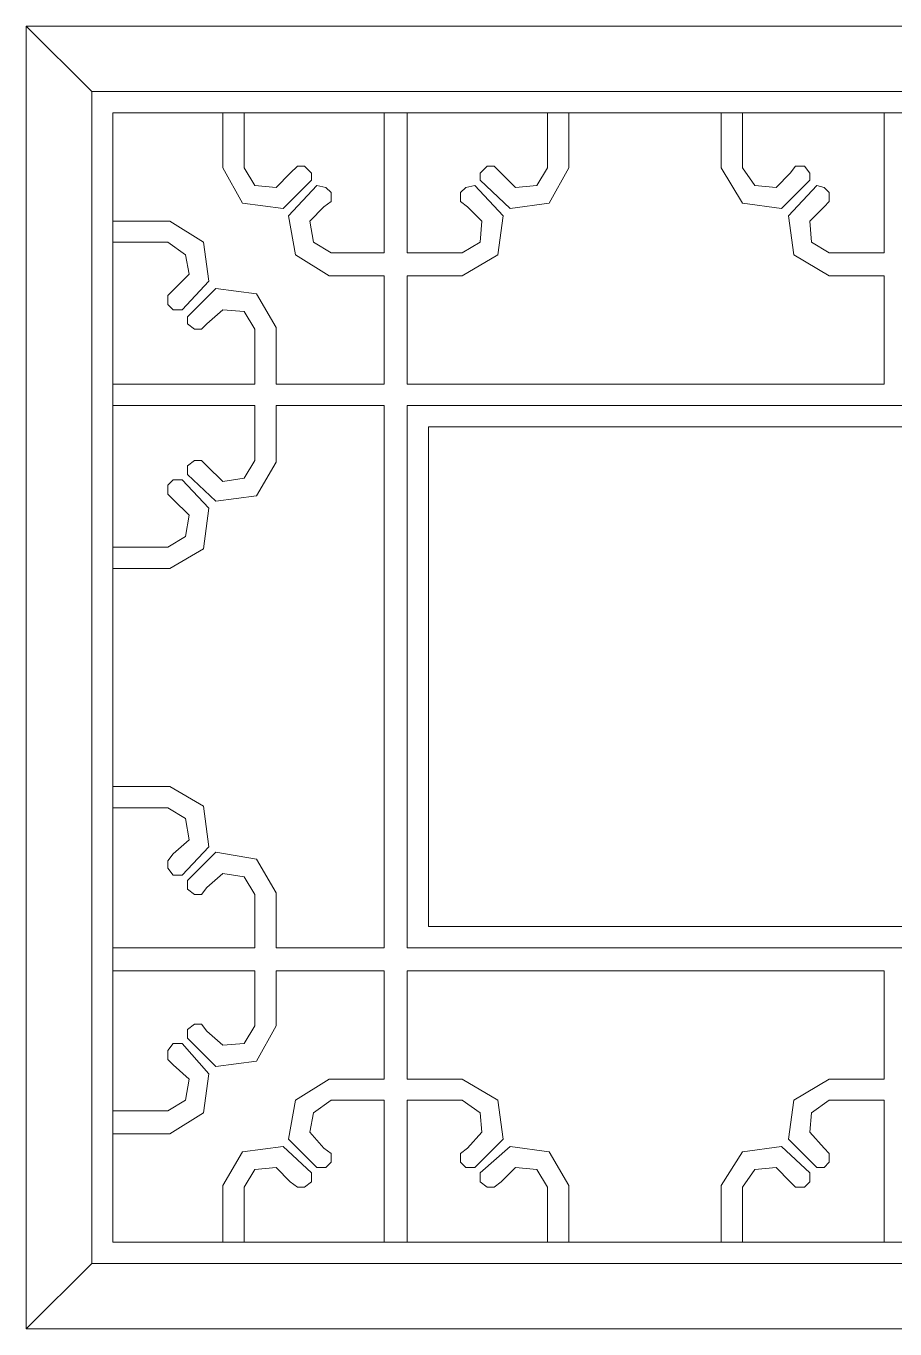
# Model space of a CAD drawing. Header units: centimetres. Extents: x -9.5 to 10.6, y -6.5 to 8.6.
# Drawn here: x -9.51 to 0.57, y -6.48 to 8.64 of the extents above; entities that cross this region are included whole.
import ezdxf

# ---------------------------------------------------------------- set-up
doc = ezdxf.new("R2010")
doc.units = ezdxf.units.CM
doc.header["$MEASUREMENT"] = 0
doc.layers.add('layer 1', color=7, linetype='Continuous')

msp = doc.modelspace()

# ---------------------------------------------------------------- linework, layer by layer
at = {"layer": 'layer 1', "color": 250, "lineweight": 0}
for points, knots in [([(-9.50824, -6.47684), (-9.50824, -6.47684), (10.64402, -6.47684), (10.64402, -6.47684), (10.64402, -6.47684), (10.64402, -6.47684), (10.64402, 8.63722), (10.64402, 8.63722), (10.64402, 8.63722), (10.64402, 8.63722), (-9.50824, 8.63722), (-9.50824, 8.63722), (-9.50824, 8.63722), (-9.50824, 8.63722), (-9.50824, -6.47684), (-9.50824, -6.47684)], [0, 0, 0, 0, 0.25, 0.25, 0.25, 0.25, 0.5, 0.5, 0.5, 0.5, 0.75, 0.75, 0.75, 0.75, 1, 1, 1, 1]), ([(-8.7472, -5.71607), (-8.7472, -5.71607), (9.88324, -5.71607), (9.88324, -5.71607), (9.88324, -5.71607), (9.88324, -5.71607), (9.88324, 7.87644), (9.88324, 7.87644), (9.88324, 7.87644), (9.88324, 7.87644), (-8.7472, 7.87644), (-8.7472, 7.87644), (-8.7472, 7.87644), (-8.7472, 7.87644), (-8.7472, -5.71607), (-8.7472, -5.71607)], [0, 0, 0, 0, 0.25, 0.25, 0.25, 0.25, 0.5, 0.5, 0.5, 0.5, 0.75, 0.75, 0.75, 0.75, 1, 1, 1, 1]), ([(-8.50065, -5.46926), (-8.50065, -5.46926), (9.63643, -5.46926), (9.63643, -5.46926), (9.63643, -5.46926), (9.63643, -5.46926), (9.63643, 7.62963), (9.63643, 7.62963), (9.63643, 7.62963), (9.63643, 7.62963), (-8.50065, 7.62963), (-8.50065, 7.62963), (-8.50065, 7.62963), (-8.50065, 7.62963), (-8.50065, -5.46926), (-8.50065, -5.46926)], [0, 0, 0, 0, 0.25, 0.25, 0.25, 0.25, 0.5, 0.5, 0.5, 0.5, 0.75, 0.75, 0.75, 0.75, 1, 1, 1, 1]), ([(-7.22565, 7.62963), (-7.22565, 7.62963), (-7.22565, 6.99226), (-7.22565, 6.99226), (-7.22565, 6.99226), (-7.22565, 6.99226), (-6.99945, 6.58109), (-6.99945, 6.58109), (-6.99945, 6.58109), (-6.99945, 6.58109), (-6.52644, 6.51925), (-6.52644, 6.51925), (-6.52644, 6.51925), (-6.52644, 6.51925), (-6.19745, 6.84824), (-6.19745, 6.84824), (-6.19745, 6.84824), (-6.19745, 6.84824), (-6.19745, 6.93069), (-6.19745, 6.93069), (-6.19745, 6.93069), (-6.19745, 6.93069), (-6.27963, 7.01287), (-6.27963, 7.01287), (-6.27963, 7.01287), (-6.27963, 7.01287), (-6.36208, 7.01287), (-6.36208, 7.01287), (-6.36208, 7.01287), (-6.36208, 7.01287), (-6.44426, 6.93069), (-6.44426, 6.93069)], [0, 0, 0, 0, 0.125, 0.125, 0.125, 0.125, 0.25, 0.25, 0.25, 0.25, 0.375, 0.375, 0.375, 0.375, 0.5, 0.5, 0.5, 0.5, 0.625, 0.625, 0.625, 0.625, 0.75, 0.75, 0.75, 0.75, 0.875, 0.875, 0.875, 0.875, 1, 1, 1, 1]), ([(-6.05343, 6.53986), (-6.05343, 6.53986), (-6.21806, 6.37524), (-6.21806, 6.37524), (-6.21806, 6.37524), (-6.21806, 6.37524), (-6.17684, 6.12869), (-6.17684, 6.12869), (-6.17684, 6.12869), (-6.17684, 6.12869), (-5.97125, 6.00529), (-5.97125, 6.00529), (-5.97125, 6.00529), (-5.97125, 6.00529), (-5.35422, 6.00529), (-5.35422, 6.00529), (-5.35422, 6.00529), (-5.35422, 6.00529), (-5.35422, 7.62963), (-5.35422, 7.62963)], [0, 0, 0, 0, 0.2, 0.2, 0.2, 0.2, 0.4, 0.4, 0.4, 0.4, 0.6, 0.6, 0.6, 0.6, 0.8, 0.8, 0.8, 0.8, 1, 1, 1, 1]), ([(-4.44943, 6.00529), (-4.44943, 6.00529), (-5.08707, 6.00529), (-5.08707, 6.00529), (-5.08707, 6.00529), (-5.08707, 6.00529), (-5.08707, 7.62963), (-5.08707, 7.62963)], [0, 0, 0, 0, 0.5, 0.5, 0.5, 0.5, 1, 1, 1, 1]), ([(-3.99704, 6.93069), (-3.99704, 6.93069), (-3.83267, 6.76606), (-3.83267, 6.76606), (-3.83267, 6.76606), (-3.83267, 6.76606), (-3.58586, 6.78667), (-3.58586, 6.78667), (-3.58586, 6.78667), (-3.58586, 6.78667), (-3.46246, 6.99226), (-3.46246, 6.99226), (-3.46246, 6.99226), (-3.46246, 6.99226), (-3.46246, 7.62963), (-3.46246, 7.62963)], [0, 0, 0, 0, 0.25, 0.25, 0.25, 0.25, 0.5, 0.5, 0.5, 0.5, 0.75, 0.75, 0.75, 0.75, 1, 1, 1, 1]), ([(-1.44728, 7.62963), (-1.44728, 7.62963), (-1.44728, 6.99226), (-1.44728, 6.99226), (-1.44728, 6.99226), (-1.44728, 6.99226), (-1.20047, 6.58109), (-1.20047, 6.58109), (-1.20047, 6.58109), (-1.20047, 6.58109), (-0.74808, 6.51925), (-0.74808, 6.51925), (-0.74808, 6.51925), (-0.74808, 6.51925), (-0.41909, 6.84824), (-0.41909, 6.84824), (-0.41909, 6.84824), (-0.41909, 6.84824), (-0.41909, 6.93069), (-0.41909, 6.93069), (-0.41909, 6.93069), (-0.41909, 6.93069), (-0.48066, 7.01287), (-0.48066, 7.01287), (-0.48066, 7.01287), (-0.48066, 7.01287), (-0.58345, 7.01287), (-0.58345, 7.01287), (-0.58345, 7.01287), (-0.58345, 7.01287), (-0.64528, 6.93069), (-0.64528, 6.93069)], [0, 0, 0, 0, 0.125, 0.125, 0.125, 0.125, 0.25, 0.25, 0.25, 0.25, 0.375, 0.375, 0.375, 0.375, 0.5, 0.5, 0.5, 0.5, 0.625, 0.625, 0.625, 0.625, 0.75, 0.75, 0.75, 0.75, 0.875, 0.875, 0.875, 0.875, 1, 1, 1, 1]), ([(0.44448, 7.62963), (0.44448, 7.62963), (0.44448, 6.00529), (0.44448, 6.00529), (0.44448, 6.00529), (0.44448, 6.00529), (-0.19289, 6.00529), (-0.19289, 6.00529)], [0, 0, 0, 0, 0.5, 0.5, 0.5, 0.5, 1, 1, 1, 1]), ([(-6.97884, 6.99226), (-6.97884, 6.99226), (-6.85543, 6.78667), (-6.85543, 6.78667), (-6.85543, 6.78667), (-6.85543, 6.78667), (-6.60862, 6.76606), (-6.60862, 6.76606), (-6.60862, 6.76606), (-6.60862, 6.76606), (-6.44426, 6.93069), (-6.44426, 6.93069)], [0, 0, 0, 0, 0.33333333, 0.33333333, 0.33333333, 0.33333333, 0.66666667, 0.66666667, 0.66666667, 0.66666667, 1, 1, 1, 1]), ([(-3.99704, 6.93069), (-3.99704, 6.93069), (-4.07948, 7.01287), (-4.07948, 7.01287), (-4.07948, 7.01287), (-4.07948, 7.01287), (-4.16166, 7.01287), (-4.16166, 7.01287), (-4.16166, 7.01287), (-4.16166, 7.01287), (-4.24385, 6.93069), (-4.24385, 6.93069), (-4.24385, 6.93069), (-4.24385, 6.93069), (-4.24385, 6.84824), (-4.24385, 6.84824)], [0, 0, 0, 0, 0.25, 0.25, 0.25, 0.25, 0.5, 0.5, 0.5, 0.5, 0.75, 0.75, 0.75, 0.75, 1, 1, 1, 1]), ([(-4.24385, 6.84824), (-4.24385, 6.84824), (-3.89424, 6.51925), (-3.89424, 6.51925), (-3.89424, 6.51925), (-3.89424, 6.51925), (-3.44185, 6.58109), (-3.44185, 6.58109), (-3.44185, 6.58109), (-3.44185, 6.58109), (-3.21565, 6.99226), (-3.21565, 6.99226)], [0, 0, 0, 0, 0.33333333, 0.33333333, 0.33333333, 0.33333333, 0.66666667, 0.66666667, 0.66666667, 0.66666667, 1, 1, 1, 1]), ([(-1.20047, 6.99226), (-1.20047, 6.99226), (-1.05646, 6.78667), (-1.05646, 6.78667), (-1.05646, 6.78667), (-1.05646, 6.78667), (-0.80965, 6.76606), (-0.80965, 6.76606), (-0.80965, 6.76606), (-0.80965, 6.76606), (-0.64528, 6.93069), (-0.64528, 6.93069)], [0, 0, 0, 0, 0.33333333, 0.33333333, 0.33333333, 0.33333333, 0.66666667, 0.66666667, 0.66666667, 0.66666667, 1, 1, 1, 1]), ([(-6.13588, 6.78667), (-6.13588, 6.78667), (-6.46487, 6.43707), (-6.46487, 6.43707), (-6.46487, 6.43707), (-6.46487, 6.43707), (-6.38242, 5.98467), (-6.38242, 5.98467), (-6.38242, 5.98467), (-6.38242, 5.98467), (-5.99186, 5.73786), (-5.99186, 5.73786)], [0, 0, 0, 0, 0.33333333, 0.33333333, 0.33333333, 0.33333333, 0.66666667, 0.66666667, 0.66666667, 0.66666667, 1, 1, 1, 1]), ([(-6.05343, 6.53986), (-6.05343, 6.53986), (-5.97125, 6.60143), (-5.97125, 6.60143), (-5.97125, 6.60143), (-5.97125, 6.60143), (-5.97125, 6.70449), (-5.97125, 6.70449), (-5.97125, 6.70449), (-5.97125, 6.70449), (-6.03282, 6.76606), (-6.03282, 6.76606), (-6.03282, 6.76606), (-6.03282, 6.76606), (-6.13588, 6.78667), (-6.13588, 6.78667)], [0, 0, 0, 0, 0.25, 0.25, 0.25, 0.25, 0.5, 0.5, 0.5, 0.5, 0.75, 0.75, 0.75, 0.75, 1, 1, 1, 1]), ([(-0.25446, 6.53986), (-0.25446, 6.53986), (-0.19289, 6.60143), (-0.19289, 6.60143), (-0.19289, 6.60143), (-0.19289, 6.60143), (-0.19289, 6.70449), (-0.19289, 6.70449), (-0.19289, 6.70449), (-0.19289, 6.70449), (-0.25446, 6.76606), (-0.25446, 6.76606), (-0.25446, 6.76606), (-0.25446, 6.76606), (-0.3369, 6.78667), (-0.3369, 6.78667), (-0.3369, 6.78667), (-0.3369, 6.78667), (-0.6659, 6.43707), (-0.6659, 6.43707), (-0.6659, 6.43707), (-0.6659, 6.43707), (-0.60406, 5.98467), (-0.60406, 5.98467), (-0.60406, 5.98467), (-0.60406, 5.98467), (-0.19289, 5.73786), (-0.19289, 5.73786), (-0.19289, 5.73786), (-0.19289, 5.73786), (0.44448, 5.73786), (0.44448, 5.73786), (0.44448, 5.73786), (0.44448, 5.73786), (0.44448, 4.48347), (0.44448, 4.48347), (0.44448, 4.48347), (0.44448, 4.48347), (-5.08707, 4.48347), (-5.08707, 4.48347), (-5.08707, 4.48347), (-5.08707, 4.48347), (-5.08707, 5.73786), (-5.08707, 5.73786), (-5.08707, 5.73786), (-5.08707, 5.73786), (-4.44943, 5.73786), (-4.44943, 5.73786), (-4.44943, 5.73786), (-4.44943, 5.73786), (-4.03826, 5.98467), (-4.03826, 5.98467), (-4.03826, 5.98467), (-4.03826, 5.98467), (-3.97669, 6.43707), (-3.97669, 6.43707), (-3.97669, 6.43707), (-3.97669, 6.43707), (-4.30568, 6.78667), (-4.30568, 6.78667), (-4.30568, 6.78667), (-4.30568, 6.78667), (-4.40847, 6.76606), (-4.40847, 6.76606), (-4.40847, 6.76606), (-4.40847, 6.76606), (-4.47004, 6.70449), (-4.47004, 6.70449), (-4.47004, 6.70449), (-4.47004, 6.70449), (-4.47004, 6.60143), (-4.47004, 6.60143), (-4.47004, 6.60143), (-4.47004, 6.60143), (-4.38786, 6.53986), (-4.38786, 6.53986)], [0, 0, 0, 0, 0.05263158, 0.05263158, 0.05263158, 0.05263158, 0.10526316, 0.10526316, 0.10526316, 0.10526316, 0.15789474, 0.15789474, 0.15789474, 0.15789474, 0.21052632, 0.21052632, 0.21052632, 0.21052632, 0.26315789, 0.26315789, 0.26315789, 0.26315789, 0.31578947, 0.31578947, 0.31578947, 0.31578947, 0.36842105, 0.36842105, 0.36842105, 0.36842105, 0.42105263, 0.42105263, 0.42105263, 0.42105263, 0.47368421, 0.47368421, 0.47368421, 0.47368421, 0.52631579, 0.52631579, 0.52631579, 0.52631579, 0.57894737, 0.57894737, 0.57894737, 0.57894737, 0.63157895, 0.63157895, 0.63157895, 0.63157895, 0.68421053, 0.68421053, 0.68421053, 0.68421053, 0.73684211, 0.73684211, 0.73684211, 0.73684211, 0.78947368, 0.78947368, 0.78947368, 0.78947368, 0.84210526, 0.84210526, 0.84210526, 0.84210526, 0.89473684, 0.89473684, 0.89473684, 0.89473684, 0.94736842, 0.94736842, 0.94736842, 0.94736842, 1, 1, 1, 1]), ([(-4.44943, 6.00529), (-4.44943, 6.00529), (-4.24385, 6.12869), (-4.24385, 6.12869), (-4.24385, 6.12869), (-4.24385, 6.12869), (-4.22323, 6.37524), (-4.22323, 6.37524), (-4.22323, 6.37524), (-4.22323, 6.37524), (-4.38786, 6.53986), (-4.38786, 6.53986)], [0, 0, 0, 0, 0.33333333, 0.33333333, 0.33333333, 0.33333333, 0.66666667, 0.66666667, 0.66666667, 0.66666667, 1, 1, 1, 1]), ([(-0.25446, 6.53986), (-0.25446, 6.53986), (-0.41909, 6.37524), (-0.41909, 6.37524), (-0.41909, 6.37524), (-0.41909, 6.37524), (-0.39847, 6.12869), (-0.39847, 6.12869), (-0.39847, 6.12869), (-0.39847, 6.12869), (-0.19289, 6.00529), (-0.19289, 6.00529)], [0, 0, 0, 0, 0.33333333, 0.33333333, 0.33333333, 0.33333333, 0.66666667, 0.66666667, 0.66666667, 0.66666667, 1, 1, 1, 1]), ([(-7.69865, 5.34704), (-7.69865, 5.34704), (-7.39001, 5.67629), (-7.39001, 5.67629), (-7.39001, 5.67629), (-7.39001, 5.67629), (-7.45184, 6.12869), (-7.45184, 6.12869), (-7.45184, 6.12869), (-7.45184, 6.12869), (-7.84241, 6.37524), (-7.84241, 6.37524)], [0, 0, 0, 0, 0.33333333, 0.33333333, 0.33333333, 0.33333333, 0.66666667, 0.66666667, 0.66666667, 0.66666667, 1, 1, 1, 1]), ([(-7.80145, 5.57324), (-7.80145, 5.57324), (-7.61621, 5.75848), (-7.61621, 5.75848), (-7.61621, 5.75848), (-7.61621, 5.75848), (-7.65743, 5.98467), (-7.65743, 5.98467), (-7.65743, 5.98467), (-7.65743, 5.98467), (-7.86302, 6.12869), (-7.86302, 6.12869), (-7.86302, 6.12869), (-7.86302, 6.12869), (-8.50065, 6.12869), (-8.50065, 6.12869)], [0, 0, 0, 0, 0.25, 0.25, 0.25, 0.25, 0.5, 0.5, 0.5, 0.5, 0.75, 0.75, 0.75, 0.75, 1, 1, 1, 1]), ([(-6.60862, 5.14145), (-6.60862, 5.14145), (-6.83482, 5.53228), (-6.83482, 5.53228), (-6.83482, 5.53228), (-6.83482, 5.53228), (-7.30783, 5.59385), (-7.30783, 5.59385), (-7.30783, 5.59385), (-7.30783, 5.59385), (-7.63682, 5.26486), (-7.63682, 5.26486)], [0, 0, 0, 0, 0.33333333, 0.33333333, 0.33333333, 0.33333333, 0.66666667, 0.66666667, 0.66666667, 0.66666667, 1, 1, 1, 1]), ([(-6.60862, 5.14145), (-6.60862, 5.14145), (-6.60862, 4.48347), (-6.60862, 4.48347), (-6.60862, 4.48347), (-6.60862, 4.48347), (-5.35422, 4.48347), (-5.35422, 4.48347), (-5.35422, 4.48347), (-5.35422, 4.48347), (-5.35422, 5.73786), (-5.35422, 5.73786), (-5.35422, 5.73786), (-5.35422, 5.73786), (-5.99186, 5.73786), (-5.99186, 5.73786)], [0, 0, 0, 0, 0.25, 0.25, 0.25, 0.25, 0.5, 0.5, 0.5, 0.5, 0.75, 0.75, 0.75, 0.75, 1, 1, 1, 1]), ([(-7.80145, 5.57324), (-7.80145, 5.57324), (-7.86302, 5.51167), (-7.86302, 5.51167), (-7.86302, 5.51167), (-7.86302, 5.51167), (-7.86302, 5.40887), (-7.86302, 5.40887), (-7.86302, 5.40887), (-7.86302, 5.40887), (-7.80145, 5.34704), (-7.80145, 5.34704), (-7.80145, 5.34704), (-7.80145, 5.34704), (-7.69865, 5.34704), (-7.69865, 5.34704)], [0, 0, 0, 0, 0.25, 0.25, 0.25, 0.25, 0.5, 0.5, 0.5, 0.5, 0.75, 0.75, 0.75, 0.75, 1, 1, 1, 1]), ([(-8.50065, 4.48347), (-8.50065, 4.48347), (-6.85543, 4.48347), (-6.85543, 4.48347), (-6.85543, 4.48347), (-6.85543, 4.48347), (-6.85543, 5.12084), (-6.85543, 5.12084), (-6.85543, 5.12084), (-6.85543, 5.12084), (-6.97884, 5.32669), (-6.97884, 5.32669), (-6.97884, 5.32669), (-6.97884, 5.32669), (-7.22565, 5.34704), (-7.22565, 5.34704), (-7.22565, 5.34704), (-7.22565, 5.34704), (-7.41062, 5.18267), (-7.41062, 5.18267)], [0, 0, 0, 0, 0.2, 0.2, 0.2, 0.2, 0.4, 0.4, 0.4, 0.4, 0.6, 0.6, 0.6, 0.6, 0.8, 0.8, 0.8, 0.8, 1, 1, 1, 1]), ([(-7.63682, 5.26486), (-7.63682, 5.26486), (-7.63682, 5.18267), (-7.63682, 5.18267), (-7.63682, 5.18267), (-7.63682, 5.18267), (-7.55464, 5.12084), (-7.55464, 5.12084), (-7.55464, 5.12084), (-7.55464, 5.12084), (-7.47246, 5.12084), (-7.47246, 5.12084), (-7.47246, 5.12084), (-7.47246, 5.12084), (-7.41062, 5.18267), (-7.41062, 5.18267)], [0, 0, 0, 0, 0.25, 0.25, 0.25, 0.25, 0.5, 0.5, 0.5, 0.5, 0.75, 0.75, 0.75, 0.75, 1, 1, 1, 1]), ([(-8.50065, 4.23666), (-8.50065, 4.23666), (-6.85543, 4.23666), (-6.85543, 4.23666), (-6.85543, 4.23666), (-6.85543, 4.23666), (-6.85543, 3.59929), (-6.85543, 3.59929)], [0, 0, 0, 0, 0.5, 0.5, 0.5, 0.5, 1, 1, 1, 1]), ([(-7.41062, 3.53745), (-7.41062, 3.53745), (-7.47246, 3.59929), (-7.47246, 3.59929), (-7.47246, 3.59929), (-7.47246, 3.59929), (-7.55464, 3.59929), (-7.55464, 3.59929), (-7.55464, 3.59929), (-7.55464, 3.59929), (-7.63682, 3.53745), (-7.63682, 3.53745), (-7.63682, 3.53745), (-7.63682, 3.53745), (-7.63682, 3.43466), (-7.63682, 3.43466), (-7.63682, 3.43466), (-7.63682, 3.43466), (-7.30783, 3.12628), (-7.30783, 3.12628), (-7.30783, 3.12628), (-7.30783, 3.12628), (-6.83482, 3.18811), (-6.83482, 3.18811), (-6.83482, 3.18811), (-6.83482, 3.18811), (-6.60862, 3.57867), (-6.60862, 3.57867), (-6.60862, 3.57867), (-6.60862, 3.57867), (-6.60862, 4.23666), (-6.60862, 4.23666), (-6.60862, 4.23666), (-6.60862, 4.23666), (-5.35422, 4.23666), (-5.35422, 4.23666), (-5.35422, 4.23666), (-5.35422, 4.23666), (-5.35422, -2.05567), (-5.35422, -2.05567), (-5.35422, -2.05567), (-5.35422, -2.05567), (-6.60862, -2.05567), (-6.60862, -2.05567), (-6.60862, -2.05567), (-6.60862, -2.05567), (-6.60862, -1.4183), (-6.60862, -1.4183), (-6.60862, -1.4183), (-6.60862, -1.4183), (-6.83482, -1.02747), (-6.83482, -1.02747), (-6.83482, -1.02747), (-6.83482, -1.02747), (-7.30783, -0.94529), (-7.30783, -0.94529), (-7.30783, -0.94529), (-7.30783, -0.94529), (-7.63682, -1.27428), (-7.63682, -1.27428), (-7.63682, -1.27428), (-7.63682, -1.27428), (-7.63682, -1.37708), (-7.63682, -1.37708), (-7.63682, -1.37708), (-7.63682, -1.37708), (-7.55464, -1.43891), (-7.55464, -1.43891), (-7.55464, -1.43891), (-7.55464, -1.43891), (-7.47246, -1.43891), (-7.47246, -1.43891), (-7.47246, -1.43891), (-7.47246, -1.43891), (-7.41062, -1.35646), (-7.41062, -1.35646)], [0, 0, 0, 0, 0.05263158, 0.05263158, 0.05263158, 0.05263158, 0.10526316, 0.10526316, 0.10526316, 0.10526316, 0.15789474, 0.15789474, 0.15789474, 0.15789474, 0.21052632, 0.21052632, 0.21052632, 0.21052632, 0.26315789, 0.26315789, 0.26315789, 0.26315789, 0.31578947, 0.31578947, 0.31578947, 0.31578947, 0.36842105, 0.36842105, 0.36842105, 0.36842105, 0.42105263, 0.42105263, 0.42105263, 0.42105263, 0.47368421, 0.47368421, 0.47368421, 0.47368421, 0.52631579, 0.52631579, 0.52631579, 0.52631579, 0.57894737, 0.57894737, 0.57894737, 0.57894737, 0.63157895, 0.63157895, 0.63157895, 0.63157895, 0.68421053, 0.68421053, 0.68421053, 0.68421053, 0.73684211, 0.73684211, 0.73684211, 0.73684211, 0.78947368, 0.78947368, 0.78947368, 0.78947368, 0.84210526, 0.84210526, 0.84210526, 0.84210526, 0.89473684, 0.89473684, 0.89473684, 0.89473684, 0.94736842, 0.94736842, 0.94736842, 0.94736842, 1, 1, 1, 1]), ([(6.24346, 4.23666), (6.24346, 4.23666), (-5.08707, 4.23666), (-5.08707, 4.23666), (-5.08707, 4.23666), (-5.08707, 4.23666), (-5.08707, -2.05567), (-5.08707, -2.05567), (-5.08707, -2.05567), (-5.08707, -2.05567), (6.24346, -2.05567), (6.24346, -2.05567), (6.24346, -2.05567), (6.24346, -2.05567), (6.24346, 4.23666), (6.24346, 4.23666)], [0, 0, 0, 0, 0.25, 0.25, 0.25, 0.25, 0.5, 0.5, 0.5, 0.5, 0.75, 0.75, 0.75, 0.75, 1, 1, 1, 1]), ([(5.9763, 3.98985), (5.9763, 3.98985), (-4.84026, 3.98985), (-4.84026, 3.98985), (-4.84026, 3.98985), (-4.84026, 3.98985), (-4.84026, -1.80886), (-4.84026, -1.80886), (-4.84026, -1.80886), (-4.84026, -1.80886), (5.9763, -1.80886), (5.9763, -1.80886), (5.9763, -1.80886), (5.9763, -1.80886), (5.9763, 3.98985), (5.9763, 3.98985)], [0, 0, 0, 0, 0.25, 0.25, 0.25, 0.25, 0.5, 0.5, 0.5, 0.5, 0.75, 0.75, 0.75, 0.75, 1, 1, 1, 1]), ([(-7.41062, 3.53745), (-7.41062, 3.53745), (-7.22565, 3.35248), (-7.22565, 3.35248), (-7.22565, 3.35248), (-7.22565, 3.35248), (-6.97884, 3.3937), (-6.97884, 3.3937), (-6.97884, 3.3937), (-6.97884, 3.3937), (-6.85543, 3.59929), (-6.85543, 3.59929)], [0, 0, 0, 0, 0.33333333, 0.33333333, 0.33333333, 0.33333333, 0.66666667, 0.66666667, 0.66666667, 0.66666667, 1, 1, 1, 1]), ([(-8.50065, 2.34489), (-8.50065, 2.34489), (-7.84241, 2.34489), (-7.84241, 2.34489), (-7.84241, 2.34489), (-7.84241, 2.34489), (-7.45184, 2.57109), (-7.45184, 2.57109), (-7.45184, 2.57109), (-7.45184, 2.57109), (-7.39001, 3.0441), (-7.39001, 3.0441), (-7.39001, 3.0441), (-7.39001, 3.0441), (-7.69865, 3.37309), (-7.69865, 3.37309), (-7.69865, 3.37309), (-7.69865, 3.37309), (-7.80145, 3.37309), (-7.80145, 3.37309), (-7.80145, 3.37309), (-7.80145, 3.37309), (-7.86302, 3.31125), (-7.86302, 3.31125), (-7.86302, 3.31125), (-7.86302, 3.31125), (-7.86302, 3.20846), (-7.86302, 3.20846), (-7.86302, 3.20846), (-7.86302, 3.20846), (-7.80145, 3.14689), (-7.80145, 3.14689)], [0, 0, 0, 0, 0.125, 0.125, 0.125, 0.125, 0.25, 0.25, 0.25, 0.25, 0.375, 0.375, 0.375, 0.375, 0.5, 0.5, 0.5, 0.5, 0.625, 0.625, 0.625, 0.625, 0.75, 0.75, 0.75, 0.75, 0.875, 0.875, 0.875, 0.875, 1, 1, 1, 1]), ([(-7.86302, 2.5917), (-7.86302, 2.5917), (-7.65743, 2.7151), (-7.65743, 2.7151), (-7.65743, 2.7151), (-7.65743, 2.7151), (-7.61621, 2.96191), (-7.61621, 2.96191), (-7.61621, 2.96191), (-7.61621, 2.96191), (-7.80145, 3.14689), (-7.80145, 3.14689)], [0, 0, 0, 0, 0.33333333, 0.33333333, 0.33333333, 0.33333333, 0.66666667, 0.66666667, 0.66666667, 0.66666667, 1, 1, 1, 1]), ([(-7.69865, -1.21271), (-7.69865, -1.21271), (-7.39001, -0.88372), (-7.39001, -0.88372), (-7.39001, -0.88372), (-7.39001, -0.88372), (-7.45184, -0.41071), (-7.45184, -0.41071), (-7.45184, -0.41071), (-7.45184, -0.41071), (-7.84241, -0.18451), (-7.84241, -0.18451)], [0, 0, 0, 0, 0.33333333, 0.33333333, 0.33333333, 0.33333333, 0.66666667, 0.66666667, 0.66666667, 0.66666667, 1, 1, 1, 1]), ([(-7.80145, -0.9659), (-7.80145, -0.9659), (-7.61621, -0.80127), (-7.61621, -0.80127), (-7.61621, -0.80127), (-7.61621, -0.80127), (-7.65743, -0.55446), (-7.65743, -0.55446), (-7.65743, -0.55446), (-7.65743, -0.55446), (-7.86302, -0.43132), (-7.86302, -0.43132), (-7.86302, -0.43132), (-7.86302, -0.43132), (-8.50065, -0.43132), (-8.50065, -0.43132)], [0, 0, 0, 0, 0.25, 0.25, 0.25, 0.25, 0.5, 0.5, 0.5, 0.5, 0.75, 0.75, 0.75, 0.75, 1, 1, 1, 1]), ([(-7.80145, -0.9659), (-7.80145, -0.9659), (-7.86302, -1.04808), (-7.86302, -1.04808), (-7.86302, -1.04808), (-7.86302, -1.04808), (-7.86302, -1.13027), (-7.86302, -1.13027), (-7.86302, -1.13027), (-7.86302, -1.13027), (-7.80145, -1.21271), (-7.80145, -1.21271), (-7.80145, -1.21271), (-7.80145, -1.21271), (-7.69865, -1.21271), (-7.69865, -1.21271)], [0, 0, 0, 0, 0.25, 0.25, 0.25, 0.25, 0.5, 0.5, 0.5, 0.5, 0.75, 0.75, 0.75, 0.75, 1, 1, 1, 1]), ([(-6.85543, -1.43891), (-6.85543, -1.43891), (-6.97884, -1.23306), (-6.97884, -1.23306), (-6.97884, -1.23306), (-6.97884, -1.23306), (-7.22565, -1.1921), (-7.22565, -1.1921), (-7.22565, -1.1921), (-7.22565, -1.1921), (-7.41062, -1.35646), (-7.41062, -1.35646)], [0, 0, 0, 0, 0.33333333, 0.33333333, 0.33333333, 0.33333333, 0.66666667, 0.66666667, 0.66666667, 0.66666667, 1, 1, 1, 1]), ([(-6.85543, -1.43891), (-6.85543, -1.43891), (-6.85543, -2.05567), (-6.85543, -2.05567), (-6.85543, -2.05567), (-6.85543, -2.05567), (-8.50065, -2.05567), (-8.50065, -2.05567)], [0, 0, 0, 0, 0.5, 0.5, 0.5, 0.5, 1, 1, 1, 1]), ([(-7.41062, -3.0223), (-7.41062, -3.0223), (-7.22565, -3.18666), (-7.22565, -3.18666), (-7.22565, -3.18666), (-7.22565, -3.18666), (-6.97884, -3.16605), (-6.97884, -3.16605), (-6.97884, -3.16605), (-6.97884, -3.16605), (-6.85543, -2.96046), (-6.85543, -2.96046), (-6.85543, -2.96046), (-6.85543, -2.96046), (-6.85543, -2.32309), (-6.85543, -2.32309), (-6.85543, -2.32309), (-6.85543, -2.32309), (-8.50065, -2.32309), (-8.50065, -2.32309)], [0, 0, 0, 0, 0.2, 0.2, 0.2, 0.2, 0.4, 0.4, 0.4, 0.4, 0.6, 0.6, 0.6, 0.6, 0.8, 0.8, 0.8, 0.8, 1, 1, 1, 1]), ([(-5.99186, -3.57749), (-5.99186, -3.57749), (-5.35422, -3.57749), (-5.35422, -3.57749), (-5.35422, -3.57749), (-5.35422, -3.57749), (-5.35422, -2.32309), (-5.35422, -2.32309), (-5.35422, -2.32309), (-5.35422, -2.32309), (-6.60862, -2.32309), (-6.60862, -2.32309), (-6.60862, -2.32309), (-6.60862, -2.32309), (-6.60862, -2.96046), (-6.60862, -2.96046)], [0, 0, 0, 0, 0.25, 0.25, 0.25, 0.25, 0.5, 0.5, 0.5, 0.5, 0.75, 0.75, 0.75, 0.75, 1, 1, 1, 1]), ([(-4.38786, -4.37949), (-4.38786, -4.37949), (-4.47004, -4.44106), (-4.47004, -4.44106), (-4.47004, -4.44106), (-4.47004, -4.44106), (-4.47004, -4.54385), (-4.47004, -4.54385), (-4.47004, -4.54385), (-4.47004, -4.54385), (-4.40847, -4.60569), (-4.40847, -4.60569), (-4.40847, -4.60569), (-4.40847, -4.60569), (-4.30568, -4.60569), (-4.30568, -4.60569), (-4.30568, -4.60569), (-4.30568, -4.60569), (-3.97669, -4.27669), (-3.97669, -4.27669), (-3.97669, -4.27669), (-3.97669, -4.27669), (-4.03826, -3.8243), (-4.03826, -3.8243), (-4.03826, -3.8243), (-4.03826, -3.8243), (-4.44943, -3.57749), (-4.44943, -3.57749), (-4.44943, -3.57749), (-4.44943, -3.57749), (-5.08707, -3.57749), (-5.08707, -3.57749), (-5.08707, -3.57749), (-5.08707, -3.57749), (-5.08707, -2.32309), (-5.08707, -2.32309), (-5.08707, -2.32309), (-5.08707, -2.32309), (0.44448, -2.32309), (0.44448, -2.32309), (0.44448, -2.32309), (0.44448, -2.32309), (0.44448, -3.57749), (0.44448, -3.57749), (0.44448, -3.57749), (0.44448, -3.57749), (-0.19289, -3.57749), (-0.19289, -3.57749), (-0.19289, -3.57749), (-0.19289, -3.57749), (-0.60406, -3.8243), (-0.60406, -3.8243), (-0.60406, -3.8243), (-0.60406, -3.8243), (-0.6659, -4.27669), (-0.6659, -4.27669), (-0.6659, -4.27669), (-0.6659, -4.27669), (-0.3369, -4.60569), (-0.3369, -4.60569), (-0.3369, -4.60569), (-0.3369, -4.60569), (-0.25446, -4.60569), (-0.25446, -4.60569), (-0.25446, -4.60569), (-0.25446, -4.60569), (-0.19289, -4.54385), (-0.19289, -4.54385), (-0.19289, -4.54385), (-0.19289, -4.54385), (-0.19289, -4.44106), (-0.19289, -4.44106), (-0.19289, -4.44106), (-0.19289, -4.44106), (-0.25446, -4.37949), (-0.25446, -4.37949)], [0, 0, 0, 0, 0.05263158, 0.05263158, 0.05263158, 0.05263158, 0.10526316, 0.10526316, 0.10526316, 0.10526316, 0.15789474, 0.15789474, 0.15789474, 0.15789474, 0.21052632, 0.21052632, 0.21052632, 0.21052632, 0.26315789, 0.26315789, 0.26315789, 0.26315789, 0.31578947, 0.31578947, 0.31578947, 0.31578947, 0.36842105, 0.36842105, 0.36842105, 0.36842105, 0.42105263, 0.42105263, 0.42105263, 0.42105263, 0.47368421, 0.47368421, 0.47368421, 0.47368421, 0.52631579, 0.52631579, 0.52631579, 0.52631579, 0.57894737, 0.57894737, 0.57894737, 0.57894737, 0.63157895, 0.63157895, 0.63157895, 0.63157895, 0.68421053, 0.68421053, 0.68421053, 0.68421053, 0.73684211, 0.73684211, 0.73684211, 0.73684211, 0.78947368, 0.78947368, 0.78947368, 0.78947368, 0.84210526, 0.84210526, 0.84210526, 0.84210526, 0.89473684, 0.89473684, 0.89473684, 0.89473684, 0.94736842, 0.94736842, 0.94736842, 0.94736842, 1, 1, 1, 1]), ([(-7.41062, -3.0223), (-7.41062, -3.0223), (-7.47246, -2.93985), (-7.47246, -2.93985), (-7.47246, -2.93985), (-7.47246, -2.93985), (-7.55464, -2.93985), (-7.55464, -2.93985), (-7.55464, -2.93985), (-7.55464, -2.93985), (-7.63682, -3.00169), (-7.63682, -3.00169), (-7.63682, -3.00169), (-7.63682, -3.00169), (-7.63682, -3.10448), (-7.63682, -3.10448)], [0, 0, 0, 0, 0.25, 0.25, 0.25, 0.25, 0.5, 0.5, 0.5, 0.5, 0.75, 0.75, 0.75, 0.75, 1, 1, 1, 1]), ([(-7.63682, -3.10448), (-7.63682, -3.10448), (-7.30783, -3.43347), (-7.30783, -3.43347), (-7.30783, -3.43347), (-7.30783, -3.43347), (-6.83482, -3.3719), (-6.83482, -3.3719), (-6.83482, -3.3719), (-6.83482, -3.3719), (-6.60862, -2.96046), (-6.60862, -2.96046)], [0, 0, 0, 0, 0.33333333, 0.33333333, 0.33333333, 0.33333333, 0.66666667, 0.66666667, 0.66666667, 0.66666667, 1, 1, 1, 1]), ([(-8.50065, -4.21486), (-8.50065, -4.21486), (-7.84241, -4.21486), (-7.84241, -4.21486), (-7.84241, -4.21486), (-7.84241, -4.21486), (-7.45184, -3.96805), (-7.45184, -3.96805), (-7.45184, -3.96805), (-7.45184, -3.96805), (-7.39001, -3.51565), (-7.39001, -3.51565), (-7.39001, -3.51565), (-7.39001, -3.51565), (-7.69865, -3.16605), (-7.69865, -3.16605), (-7.69865, -3.16605), (-7.69865, -3.16605), (-7.80145, -3.16605), (-7.80145, -3.16605), (-7.80145, -3.16605), (-7.80145, -3.16605), (-7.86302, -3.2485), (-7.86302, -3.2485), (-7.86302, -3.2485), (-7.86302, -3.2485), (-7.86302, -3.35129), (-7.86302, -3.35129), (-7.86302, -3.35129), (-7.86302, -3.35129), (-7.80145, -3.41286), (-7.80145, -3.41286)], [0, 0, 0, 0, 0.125, 0.125, 0.125, 0.125, 0.25, 0.25, 0.25, 0.25, 0.375, 0.375, 0.375, 0.375, 0.5, 0.5, 0.5, 0.5, 0.625, 0.625, 0.625, 0.625, 0.75, 0.75, 0.75, 0.75, 0.875, 0.875, 0.875, 0.875, 1, 1, 1, 1]), ([(-7.86302, -3.9477), (-7.86302, -3.9477), (-7.65743, -3.8243), (-7.65743, -3.8243), (-7.65743, -3.8243), (-7.65743, -3.8243), (-7.61621, -3.57749), (-7.61621, -3.57749), (-7.61621, -3.57749), (-7.61621, -3.57749), (-7.80145, -3.41286), (-7.80145, -3.41286)], [0, 0, 0, 0, 0.33333333, 0.33333333, 0.33333333, 0.33333333, 0.66666667, 0.66666667, 0.66666667, 0.66666667, 1, 1, 1, 1]), ([(-5.99186, -3.57749), (-5.99186, -3.57749), (-6.38242, -3.8243), (-6.38242, -3.8243), (-6.38242, -3.8243), (-6.38242, -3.8243), (-6.46487, -4.27669), (-6.46487, -4.27669), (-6.46487, -4.27669), (-6.46487, -4.27669), (-6.13588, -4.60569), (-6.13588, -4.60569)], [0, 0, 0, 0, 0.33333333, 0.33333333, 0.33333333, 0.33333333, 0.66666667, 0.66666667, 0.66666667, 0.66666667, 1, 1, 1, 1]), ([(-5.35422, -5.46926), (-5.35422, -5.46926), (-5.35422, -3.8243), (-5.35422, -3.8243), (-5.35422, -3.8243), (-5.35422, -3.8243), (-5.97125, -3.8243), (-5.97125, -3.8243), (-5.97125, -3.8243), (-5.97125, -3.8243), (-6.17684, -3.96805), (-6.17684, -3.96805), (-6.17684, -3.96805), (-6.17684, -3.96805), (-6.21806, -4.19425), (-6.21806, -4.19425), (-6.21806, -4.19425), (-6.21806, -4.19425), (-6.05343, -4.37949), (-6.05343, -4.37949)], [0, 0, 0, 0, 0.2, 0.2, 0.2, 0.2, 0.4, 0.4, 0.4, 0.4, 0.6, 0.6, 0.6, 0.6, 0.8, 0.8, 0.8, 0.8, 1, 1, 1, 1]), ([(-5.08707, -5.46926), (-5.08707, -5.46926), (-5.08707, -3.8243), (-5.08707, -3.8243), (-5.08707, -3.8243), (-5.08707, -3.8243), (-4.44943, -3.8243), (-4.44943, -3.8243)], [0, 0, 0, 0, 0.5, 0.5, 0.5, 0.5, 1, 1, 1, 1]), ([(-4.38786, -4.37949), (-4.38786, -4.37949), (-4.22323, -4.19425), (-4.22323, -4.19425), (-4.22323, -4.19425), (-4.22323, -4.19425), (-4.24385, -3.96805), (-4.24385, -3.96805), (-4.24385, -3.96805), (-4.24385, -3.96805), (-4.44943, -3.8243), (-4.44943, -3.8243)], [0, 0, 0, 0, 0.33333333, 0.33333333, 0.33333333, 0.33333333, 0.66666667, 0.66666667, 0.66666667, 0.66666667, 1, 1, 1, 1]), ([(-0.19289, -3.8243), (-0.19289, -3.8243), (-0.39847, -3.96805), (-0.39847, -3.96805), (-0.39847, -3.96805), (-0.39847, -3.96805), (-0.41909, -4.19425), (-0.41909, -4.19425), (-0.41909, -4.19425), (-0.41909, -4.19425), (-0.25446, -4.37949), (-0.25446, -4.37949)], [0, 0, 0, 0, 0.33333333, 0.33333333, 0.33333333, 0.33333333, 0.66666667, 0.66666667, 0.66666667, 0.66666667, 1, 1, 1, 1]), ([(-0.19289, -3.8243), (-0.19289, -3.8243), (0.44448, -3.8243), (0.44448, -3.8243), (0.44448, -3.8243), (0.44448, -3.8243), (0.44448, -5.46926), (0.44448, -5.46926)], [0, 0, 0, 0, 0.5, 0.5, 0.5, 0.5, 1, 1, 1, 1]), ([(-6.19745, -4.66726), (-6.19745, -4.66726), (-6.52644, -4.35888), (-6.52644, -4.35888), (-6.52644, -4.35888), (-6.52644, -4.35888), (-6.99945, -4.42045), (-6.99945, -4.42045), (-6.99945, -4.42045), (-6.99945, -4.42045), (-7.22565, -4.81127), (-7.22565, -4.81127)], [0, 0, 0, 0, 0.33333333, 0.33333333, 0.33333333, 0.33333333, 0.66666667, 0.66666667, 0.66666667, 0.66666667, 1, 1, 1, 1]), ([(-6.13588, -4.60569), (-6.13588, -4.60569), (-6.03282, -4.60569), (-6.03282, -4.60569), (-6.03282, -4.60569), (-6.03282, -4.60569), (-5.97125, -4.54385), (-5.97125, -4.54385), (-5.97125, -4.54385), (-5.97125, -4.54385), (-5.97125, -4.44106), (-5.97125, -4.44106), (-5.97125, -4.44106), (-5.97125, -4.44106), (-6.05343, -4.37949), (-6.05343, -4.37949)], [0, 0, 0, 0, 0.25, 0.25, 0.25, 0.25, 0.5, 0.5, 0.5, 0.5, 0.75, 0.75, 0.75, 0.75, 1, 1, 1, 1]), ([(-3.21565, -5.46926), (-3.21565, -5.46926), (-3.21565, -4.81127), (-3.21565, -4.81127), (-3.21565, -4.81127), (-3.21565, -4.81127), (-3.44185, -4.42045), (-3.44185, -4.42045), (-3.44185, -4.42045), (-3.44185, -4.42045), (-3.89424, -4.35888), (-3.89424, -4.35888), (-3.89424, -4.35888), (-3.89424, -4.35888), (-4.24385, -4.66726), (-4.24385, -4.66726), (-4.24385, -4.66726), (-4.24385, -4.66726), (-4.24385, -4.77005), (-4.24385, -4.77005), (-4.24385, -4.77005), (-4.24385, -4.77005), (-4.16166, -4.83188), (-4.16166, -4.83188), (-4.16166, -4.83188), (-4.16166, -4.83188), (-4.07948, -4.83188), (-4.07948, -4.83188), (-4.07948, -4.83188), (-4.07948, -4.83188), (-3.99704, -4.77005), (-3.99704, -4.77005)], [0, 0, 0, 0, 0.125, 0.125, 0.125, 0.125, 0.25, 0.25, 0.25, 0.25, 0.375, 0.375, 0.375, 0.375, 0.5, 0.5, 0.5, 0.5, 0.625, 0.625, 0.625, 0.625, 0.75, 0.75, 0.75, 0.75, 0.875, 0.875, 0.875, 0.875, 1, 1, 1, 1]), ([(-0.41909, -4.66726), (-0.41909, -4.66726), (-0.74808, -4.35888), (-0.74808, -4.35888), (-0.74808, -4.35888), (-0.74808, -4.35888), (-1.20047, -4.42045), (-1.20047, -4.42045), (-1.20047, -4.42045), (-1.20047, -4.42045), (-1.44728, -4.81127), (-1.44728, -4.81127)], [0, 0, 0, 0, 0.33333333, 0.33333333, 0.33333333, 0.33333333, 0.66666667, 0.66666667, 0.66666667, 0.66666667, 1, 1, 1, 1]), ([(-6.44426, -4.77005), (-6.44426, -4.77005), (-6.60862, -4.60569), (-6.60862, -4.60569), (-6.60862, -4.60569), (-6.60862, -4.60569), (-6.85543, -4.6263), (-6.85543, -4.6263), (-6.85543, -4.6263), (-6.85543, -4.6263), (-6.97884, -4.83188), (-6.97884, -4.83188), (-6.97884, -4.83188), (-6.97884, -4.83188), (-6.97884, -5.46926), (-6.97884, -5.46926)], [0, 0, 0, 0, 0.25, 0.25, 0.25, 0.25, 0.5, 0.5, 0.5, 0.5, 0.75, 0.75, 0.75, 0.75, 1, 1, 1, 1]), ([(-6.44426, -4.77005), (-6.44426, -4.77005), (-6.36208, -4.83188), (-6.36208, -4.83188), (-6.36208, -4.83188), (-6.36208, -4.83188), (-6.27963, -4.83188), (-6.27963, -4.83188), (-6.27963, -4.83188), (-6.27963, -4.83188), (-6.19745, -4.77005), (-6.19745, -4.77005), (-6.19745, -4.77005), (-6.19745, -4.77005), (-6.19745, -4.66726), (-6.19745, -4.66726)], [0, 0, 0, 0, 0.25, 0.25, 0.25, 0.25, 0.5, 0.5, 0.5, 0.5, 0.75, 0.75, 0.75, 0.75, 1, 1, 1, 1]), ([(-3.46246, -4.83188), (-3.46246, -4.83188), (-3.58586, -4.6263), (-3.58586, -4.6263), (-3.58586, -4.6263), (-3.58586, -4.6263), (-3.83267, -4.60569), (-3.83267, -4.60569), (-3.83267, -4.60569), (-3.83267, -4.60569), (-3.99704, -4.77005), (-3.99704, -4.77005)], [0, 0, 0, 0, 0.33333333, 0.33333333, 0.33333333, 0.33333333, 0.66666667, 0.66666667, 0.66666667, 0.66666667, 1, 1, 1, 1]), ([(-0.64528, -4.77005), (-0.64528, -4.77005), (-0.80965, -4.60569), (-0.80965, -4.60569), (-0.80965, -4.60569), (-0.80965, -4.60569), (-1.05646, -4.6263), (-1.05646, -4.6263), (-1.05646, -4.6263), (-1.05646, -4.6263), (-1.20047, -4.83188), (-1.20047, -4.83188), (-1.20047, -4.83188), (-1.20047, -4.83188), (-1.20047, -5.46926), (-1.20047, -5.46926)], [0, 0, 0, 0, 0.25, 0.25, 0.25, 0.25, 0.5, 0.5, 0.5, 0.5, 0.75, 0.75, 0.75, 0.75, 1, 1, 1, 1]), ([(-0.64528, -4.77005), (-0.64528, -4.77005), (-0.58345, -4.83188), (-0.58345, -4.83188), (-0.58345, -4.83188), (-0.58345, -4.83188), (-0.48066, -4.83188), (-0.48066, -4.83188), (-0.48066, -4.83188), (-0.48066, -4.83188), (-0.41909, -4.77005), (-0.41909, -4.77005), (-0.41909, -4.77005), (-0.41909, -4.77005), (-0.41909, -4.66726), (-0.41909, -4.66726)], [0, 0, 0, 0, 0.25, 0.25, 0.25, 0.25, 0.5, 0.5, 0.5, 0.5, 0.75, 0.75, 0.75, 0.75, 1, 1, 1, 1])]:
    msp.add_open_spline(points, degree=3, knots=knots, dxfattribs=at)
for points in [[(-8.7472, 7.87644), (-8.7472, 7.87644), (-9.50824, 8.63722), (-9.50824, 8.63722)], [(-6.97884, 6.99226), (-6.97884, 6.99226), (-6.97884, 7.62963), (-6.97884, 7.62963)], [(-3.21565, 7.62963), (-3.21565, 7.62963), (-3.21565, 6.99226), (-3.21565, 6.99226)], [(-1.20047, 6.99226), (-1.20047, 6.99226), (-1.20047, 7.62963), (-1.20047, 7.62963)], [(-8.50065, 6.37524), (-8.50065, 6.37524), (-7.84241, 6.37524), (-7.84241, 6.37524)], [(-7.86302, 2.5917), (-7.86302, 2.5917), (-8.50065, 2.5917), (-8.50065, 2.5917)], [(-8.50065, -0.18451), (-8.50065, -0.18451), (-7.84241, -0.18451), (-7.84241, -0.18451)], [(-7.86302, -3.9477), (-7.86302, -3.9477), (-8.50065, -3.9477), (-8.50065, -3.9477)], [(-7.22565, -5.46926), (-7.22565, -5.46926), (-7.22565, -4.81127), (-7.22565, -4.81127)], [(-3.46246, -4.83188), (-3.46246, -4.83188), (-3.46246, -5.46926), (-3.46246, -5.46926)], [(-1.44728, -5.46926), (-1.44728, -5.46926), (-1.44728, -4.81127), (-1.44728, -4.81127)], [(-8.7472, -5.71607), (-8.7472, -5.71607), (-9.50824, -6.47684), (-9.50824, -6.47684)]]:
    msp.add_open_spline(points, degree=3, dxfattribs=at)

doc.saveas('drawing.dxf')
